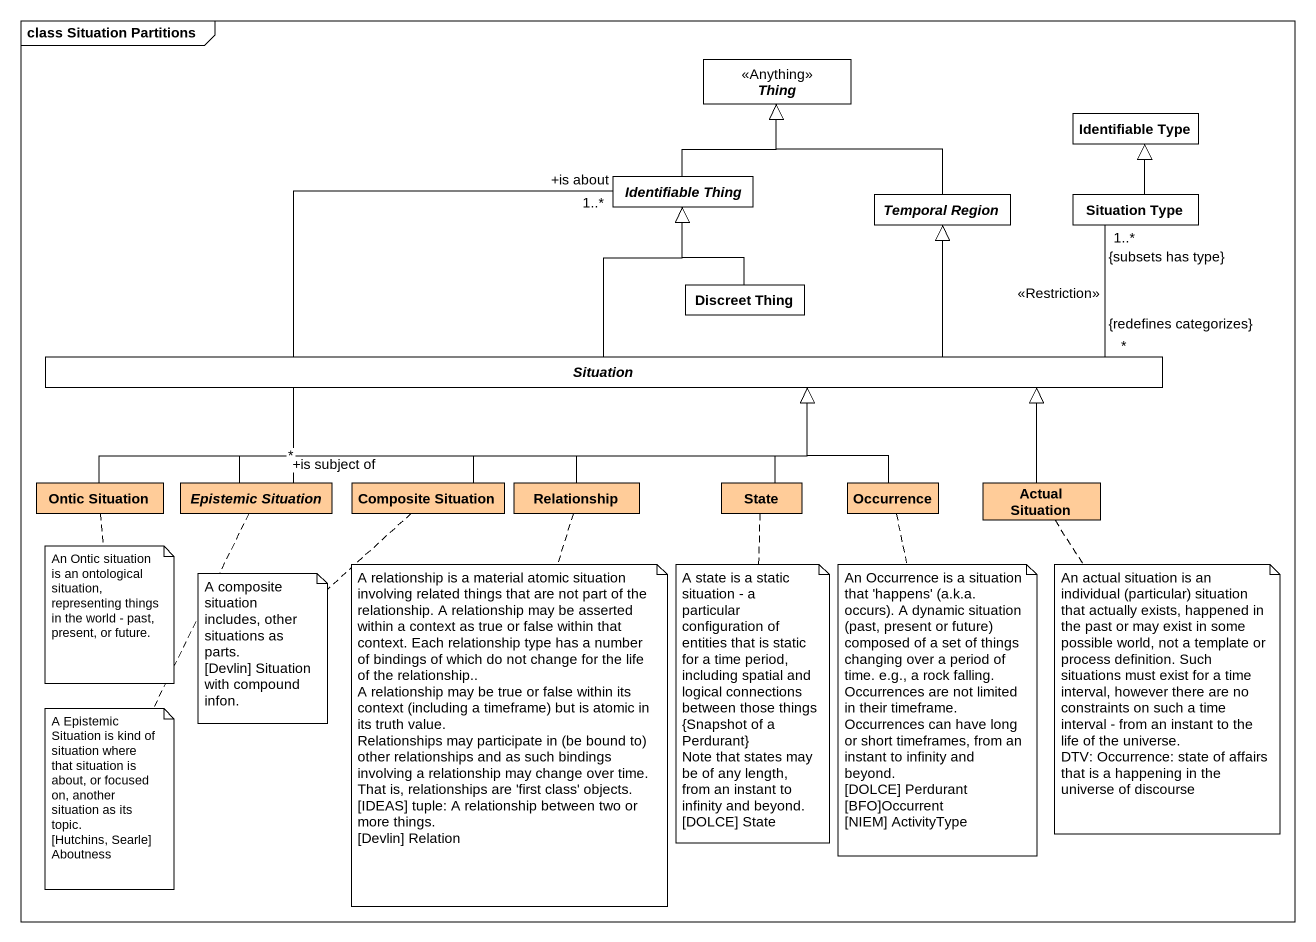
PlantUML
@startuml
mainframe class Situation Partitions
hide circle
hide empty members
abstract class Thing <<Anything>>
class "Identifiable Type" as Identifiable_Type
abstract class "Identifiable Thing" as Identifiable_Thing
abstract class "Temporal Region" as Temporal_Region
class "Situation Type" as Situation_Type
class "Discreet Thing" as Discreet_Thing
abstract class Situation
class "Ontic Situation" as Ontic_Situation #FFCC99
abstract class "Epistemic Situation" as Epistemic_Situation #FFCC99
class "Composite Situation" as Composite_Situation #FFCC99
class Relationship #FFCC99
class "State" as State_ #FFCC99
class Occurrence #FFCC99
class "Actual Situation" as Actual_Situation #FFCC99
Identifiable_Thing -up-|> Thing
Temporal_Region -up-|> Thing
Situation_Type -up-|> Identifiable_Type
Situation_Type "1..*\n{subsets has type}" -left- "*\n{redefines categorizes}" Situation : <<Restriction>>
Discreet_Thing -up-|> Identifiable_Thing
Situation -up-|> Identifiable_Thing
Situation -right-|> Temporal_Region
Ontic_Situation -right-|> Situation
Epistemic_Situation "+is subject of\n*" -up- "+is about\n1..*" Identifiable_Thing
Epistemic_Situation -right-|> Situation
Composite_Situation -up-|> Situation
Relationship -up-|> Situation
State_ -up-|> Situation
Occurrence -left-|> Situation
Actual_Situation -left-|> Situation
note bottom of Ontic_Situation : An Ontic situation is an ontological situation, representing things in the world - past, present, or future.
note bottom of Composite_Situation
  A composite situation includes, other situations as parts.
  [Devlin] Situation with compound infon.
end note
note bottom of Relationship
  A relationship is a material atomic situation involving related things that are not part of the relationship. A relationship may be asserted within a context as true or false within that context. Each relationship type has a number of bindings of which do not change for the life of the relationship..
  A relationship may be true or false within its context (including a timeframe) but is atomic in its truth value.
  Relationships may participate in (be bound to) other relationships and as such bindings involving a relationship may change over time. That is, relationships are 'first class' objects.
  [IDEAS] tuple: A relationship between two or more things.
  [Devlin] Relation
end note
note bottom of State_
  A state is a static situation - a particular configuration of entities that is static for a time period, including spatial and logical connections between those things {Snapshot of a Perdurant}
  Note that states may be of any length, from an instant to infinity and beyond.
  [DOLCE] State
end note
note bottom of Occurrence
  An Occurrence is a situation that 'happens' (a.k.a. occurs). A dynamic situation (past, present or future) composed of a set of things changing over a period of time. e.g., a rock falling.
  Occurrences are not limited in their timeframe. Occurrences can have long or short timeframes, from an instant to infinity and beyond.
  [DOLCE] Perdurant
  [BFO]Occurrent
  [NIEM] ActivityType
end note
note bottom of Actual_Situation
  An actual situation is an individual (particular) situation that actually exists, happened in the past or may exist in some possible world, not a template or process definition. Such situations must exist for a time interval, however there are no constraints on such a time interval - from an instant to the life of the universe.
  DTV: Occurrence: state of affairs that is a happening in the universe of discourse
end note
note bottom of Epistemic_Situation
  A Epistemic Situation is kind of situation where that situation is about, or focused on, another situation as its topic.
  [Hutchins, Searle] Aboutness
end note
@enduml
